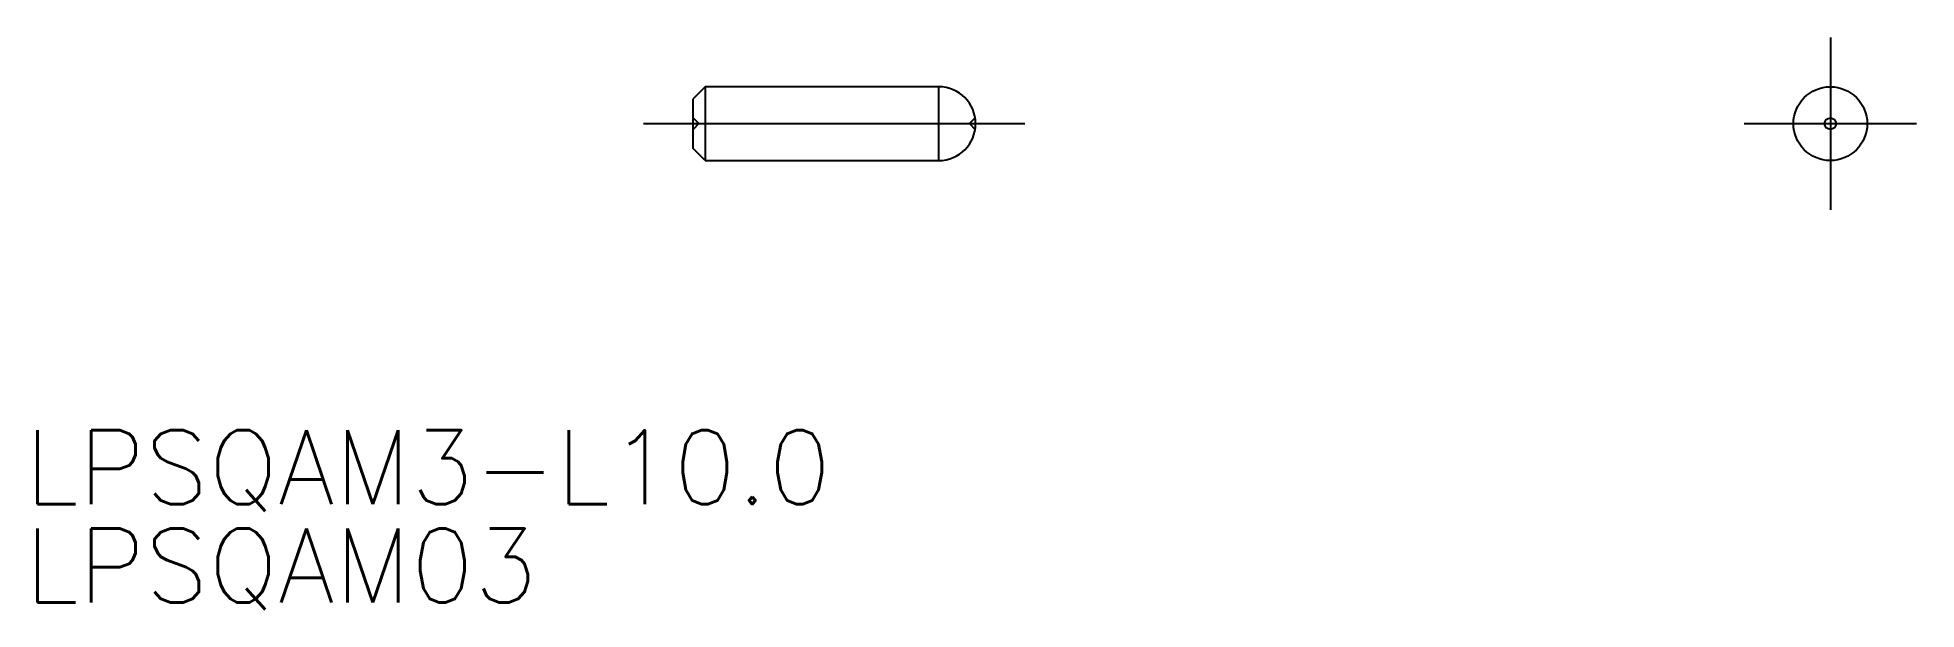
# Model space of a CAD drawing. Extents: x -72.9 to 3.5, y -19.8 to 3.5.
import ezdxf

# ---------------------------------------------------------------- set-up
doc = ezdxf.new("R2010")
doc.units = 0
doc.linetypes.add('CENTER', pattern=[50.8, 31.75, -6.35, 6.35, -6.35])
doc.linetypes.add('DASHED', pattern=[19.05, 12.7, -6.35])
doc.layers.get('0').update_dxf_attribs({"linetype": 'CONTINUOUS'})
doc.layers.add('CENTER', color=1, linetype='CENTER')
doc.styles.get("Standard").update_dxf_attribs({"font": 'txt.shx', "height": 3, "bigfont": 'bigfont.shx'})

# ---------------------------------------------------------------- blocks, each defined once
blk = doc.blocks.new('*U2')
at = {"color": 7, "linetype": 'CONTINUOUS'}
blk.add_text('LPSQAM3-L10.0', height=3, dxfattribs=at).set_placement((-73.404, -15.464))
blk = doc.blocks.new('*U3')
at = {"color": 7, "linetype": 'CONTINUOUS'}
blk.add_text('LPSQAM03', height=3, dxfattribs=at).set_placement((-73.404, -19.464))

msp = doc.modelspace()

# ---------------------------------------------------------------- linework, layer by layer
at = {"color": 7, "linetype": 'CONTINUOUS'}
for p, q in [((-45.75, 1.5), (-46.25, 1)), ((-46.25, 1), (-46.25, -1)), ((-45.75, 1.5), (-45.75, -1.5)), ((-36.25, 1.5), (-45.75, 1.5)), ((-36.25, -1.5), (-36.25, 1.5)), ((-45.75, -1.5), (-46.25, -1)), ((-45.75, -1.5), (-36.25, -1.5))]:
    msp.add_line(p, q, dxfattribs=at)
at = {"color": 3, "linetype": 'DASHED'}
for p, q in [((-46.25, 0.25), (-46, 0)), ((-46, 0), (-46.25, -0.25)), ((-34.768043, 0.231957), (-35, 0)), ((-35, 0), (-34.768043, -0.231957))]:
    msp.add_line(p, q, dxfattribs=at)
at = {"color": 7, "linetype": 'CONTINUOUS'}
for radius in [1.5, 0.23196]:
    msp.add_circle((0, 0), radius, dxfattribs=at)
msp.add_arc((-36.25, 0), 1.5, 270, 90, dxfattribs=at)
at = {"layer": 'CENTER', "color": 1, "linetype": 'CENTER'}
for p, q in [((0, 3.5), (0, -3.5)), ((-48.25, 0), (-32.75, 0)), ((-3.5, 0), (3.5, 0))]:
    msp.add_line(p, q, dxfattribs=at)

# ---------------------------------------------------------------- block references
at = {"color": 7, "linetype": 'CONTINUOUS'}
for name in ['*U2', '*U3']:
    msp.add_blockref(name, (0, 0), dxfattribs=at)

doc.saveas('drawing.dxf')
